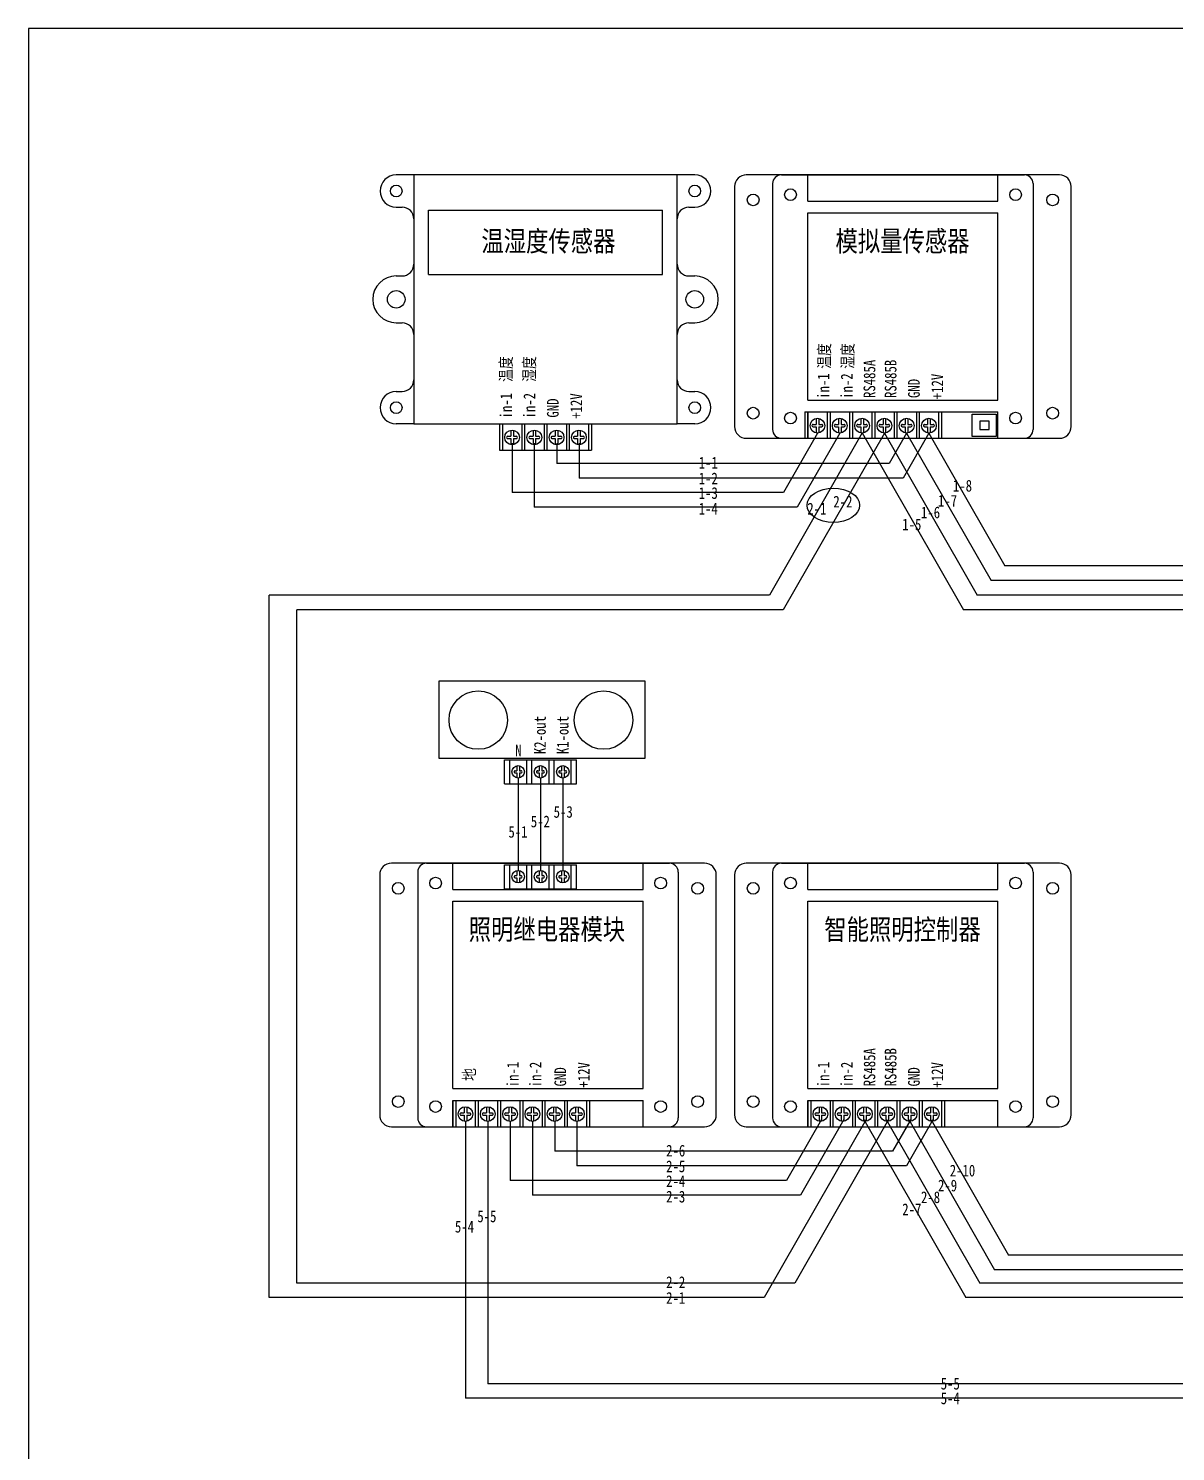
# Model space of a CAD drawing. Extents: x 1266371 to 2543862, y 307832 to 617203.
# Drawn here: x 1271705.2 to 1272097.1, y 308548 to 309034.1 of the extents above; entities that cross this region are included whole.
import ezdxf
from ezdxf.enums import TextEntityAlignment as Align

# ---------------------------------------------------------------- set-up
doc = ezdxf.new("R2010")
doc.units = 0
doc.header["$LTSCALE"] = 1000
doc.header["$MEASUREMENT"] = 0
doc.layers.get('0').update_dxf_attribs({"linetype": 'CONTINUOUS'})
doc.styles.add('-宋体', font='', dxfattribs={"width": 0.8})
doc.styles.get('-宋体').set_extended_font_data('SimSun')

msp = doc.modelspace()

# ---------------------------------------------------------------- linework, layer by layer
for p, q in [((1271836.83, 308984.06), (1271830.83, 308984.06)), ((1271932.83, 308984.06), (1271926.83, 308984.06)), ((1271959.44, 308981.09), (1271959.44, 308928.61)), ((1271962.44, 308984.09), (1272045.44, 308984.09)), ((1271971.44, 308975.09), (1271971.44, 308984.09)), ((1272036.44, 308975.09), (1272036.44, 308984.09)), ((1272048.44, 308981.09), (1272048.44, 308922.09)), ((1271971.44, 308975.09), (1272036.44, 308975.09)), ((1271830.83, 308973.06), (1271832.83, 308973.06)), ((1271841.83, 308972.06), (1271921.83, 308972.06)), ((1271841.83, 308950.06), (1271841.83, 308972.06)), ((1271921.83, 308950.06), (1271921.83, 308972.06)), ((1271930.83, 308973.06), (1271932.83, 308973.06)), ((1271971.44, 308907.1), (1271971.44, 308971.09)), ((1271971.44, 308971.09), (1272036.44, 308971.09)), ((1272036.44, 308907.1), (1272036.44, 308971.09)), ((1271959.44, 308956.12), (1271959.44, 308897.1)), ((1272048.44, 308955.7), (1272048.44, 308897.1)), ((1271830.83, 308949.56), (1271832.83, 308949.56)), ((1271841.83, 308950.06), (1271921.83, 308950.06)), ((1271930.83, 308949.56), (1271932.83, 308949.56)), ((1271830.83, 308933.56), (1271832.83, 308933.56)), ((1271930.83, 308933.56), (1271932.83, 308933.56)), ((1271830.83, 308910.06), (1271832.83, 308910.06)), ((1271930.83, 308910.06), (1271932.83, 308910.06)), ((1271971.44, 308907.1), (1272036.44, 308907.1)), ((1271970.44, 308903.1), (1272017.16, 308903.1)), ((1271970.44, 308903.1), (1271970.44, 308894.1)), ((1271971.44, 308894.09), (1271971.44, 308903.1)), ((1271971.44, 308903.1), (1272036.44, 308903.1)), ((1271971.44, 308903.1), (1271971.44, 308894.1)), ((1271978.06, 308903.1), (1271978.06, 308894.1)), ((1271979.06, 308903.1), (1271979.06, 308894.1)), ((1271985.68, 308903.1), (1271985.68, 308894.1)), ((1271986.68, 308903.1), (1271986.68, 308894.1)), ((1271993.3, 308903.1), (1271993.3, 308894.1)), ((1271994.3, 308903.1), (1271994.3, 308894.1)), ((1272000.92, 308903.1), (1272000.92, 308894.1)), ((1272001.92, 308903.1), (1272001.92, 308894.1)), ((1272008.54, 308903.1), (1272008.54, 308894.1)), ((1272009.54, 308903.1), (1272009.54, 308894.1)), ((1272016.16, 308903.1), (1272016.16, 308894.1)), ((1272017.16, 308903.1), (1272017.16, 308894.1)), ((1272036.44, 308894.09), (1272036.44, 308903.1)), ((1271836.83, 308899.06), (1271830.83, 308899.06)), ((1271866.09, 308899.06), (1271897.57, 308899.06)), ((1271866.09, 308899.06), (1271866.09, 308890.06)), ((1271867.09, 308899.06), (1271867.09, 308890.06)), ((1271869.94, 308896.85), (1271869.94, 308894.77)), ((1271870.84, 308896.85), (1271870.84, 308894.77)), ((1271873.71, 308899.06), (1271873.71, 308890.06)), ((1271874.71, 308899.06), (1271874.71, 308890.06)), ((1271877.56, 308896.85), (1271877.56, 308894.77)), ((1271878.46, 308896.85), (1271878.46, 308894.77)), ((1271881.33, 308899.06), (1271881.33, 308890.06)), ((1271882.33, 308899.06), (1271882.33, 308890.06)), ((1271885.18, 308896.85), (1271885.18, 308894.77)), ((1271886.08, 308896.85), (1271886.08, 308894.77)), ((1271888.95, 308899.06), (1271888.95, 308890.06)), ((1271889.95, 308899.06), (1271889.95, 308890.06)), ((1271892.8, 308896.85), (1271892.8, 308894.77)), ((1271893.7, 308896.85), (1271893.7, 308894.77)), ((1271896.57, 308899.06), (1271896.57, 308890.06)), ((1271897.57, 308899.06), (1271897.57, 308890.06)), ((1271932.83, 308899.06), (1271926.69, 308899.06)), ((1271973.27, 308898.81), (1271974.29, 308898.81)), ((1271973.27, 308898.04), (1271974.29, 308898.04)), ((1271974.29, 308900.89), (1271974.29, 308898.81)), ((1271974.29, 308898.04), (1271974.29, 308895.94)), ((1271975.19, 308900.89), (1271975.19, 308898.81)), ((1271975.19, 308898.81), (1271976.2, 308898.81)), ((1271975.19, 308898.04), (1271975.19, 308895.94)), ((1271975.19, 308898.04), (1271976.22, 308898.04)), ((1271980.89, 308898.81), (1271981.91, 308898.81)), ((1271980.89, 308898.04), (1271981.91, 308898.04)), ((1271981.91, 308900.89), (1271981.91, 308898.81)), ((1271981.91, 308898.04), (1271981.91, 308895.94)), ((1271982.81, 308900.89), (1271982.81, 308898.81)), ((1271982.81, 308898.81), (1271983.82, 308898.81)), ((1271982.81, 308898.04), (1271982.81, 308895.94)), ((1271982.81, 308898.04), (1271983.84, 308898.04)), ((1271988.51, 308898.81), (1271989.53, 308898.81)), ((1271988.51, 308898.04), (1271989.53, 308898.04)), ((1271989.53, 308900.89), (1271989.53, 308898.81)), ((1271989.53, 308898.04), (1271989.53, 308895.94)), ((1271990.43, 308900.89), (1271990.43, 308898.81)), ((1271990.43, 308898.81), (1271991.44, 308898.81)), ((1271990.43, 308898.04), (1271990.43, 308895.94)), ((1271990.43, 308898.04), (1271991.46, 308898.04)), ((1271996.13, 308898.81), (1271997.15, 308898.81)), ((1271996.13, 308898.04), (1271997.15, 308898.04)), ((1271997.15, 308900.89), (1271997.15, 308898.81)), ((1271997.15, 308898.04), (1271997.15, 308895.94)), ((1271998.05, 308900.89), (1271998.05, 308898.81)), ((1271998.05, 308898.81), (1271999.06, 308898.81)), ((1271998.05, 308898.04), (1271998.05, 308895.94)), ((1271998.05, 308898.04), (1271999.08, 308898.04)), ((1272003.75, 308898.81), (1272004.77, 308898.81)), ((1272003.75, 308898.04), (1272004.77, 308898.04)), ((1272004.77, 308900.89), (1272004.77, 308898.81)), ((1272004.77, 308898.04), (1272004.77, 308895.94)), ((1272005.67, 308900.89), (1272005.67, 308898.81)), ((1272005.67, 308898.81), (1272006.68, 308898.81)), ((1272005.67, 308898.04), (1272005.67, 308895.94)), ((1272005.67, 308898.04), (1272006.7, 308898.04)), ((1272011.37, 308898.81), (1272012.39, 308898.81)), ((1272011.37, 308898.04), (1272012.39, 308898.04)), ((1272012.39, 308900.89), (1272012.39, 308898.81)), ((1272012.39, 308898.04), (1272012.39, 308895.94)), ((1272013.29, 308900.89), (1272013.29, 308898.81)), ((1272013.29, 308898.81), (1272014.3, 308898.81)), ((1272013.29, 308898.04), (1272013.29, 308895.94)), ((1272013.29, 308898.04), (1272014.32, 308898.04)), ((1271868.92, 308894.77), (1271869.94, 308894.77)), ((1271868.92, 308894), (1271869.94, 308894)), ((1271869.94, 308894), (1271869.94, 308891.9)), ((1271870.84, 308894.77), (1271871.85, 308894.77)), ((1271870.84, 308894), (1271870.84, 308891.9)), ((1271870.84, 308894), (1271871.87, 308894)), ((1271876.54, 308894.77), (1271877.56, 308894.77)), ((1271876.54, 308894), (1271877.56, 308894)), ((1271877.56, 308894), (1271877.56, 308891.9)), ((1271878.46, 308894.77), (1271879.47, 308894.77)), ((1271878.46, 308894), (1271878.46, 308891.9)), ((1271878.46, 308894), (1271879.49, 308894)), ((1271884.16, 308894.77), (1271885.18, 308894.77)), ((1271884.16, 308894), (1271885.18, 308894)), ((1271885.18, 308894), (1271885.18, 308891.9)), ((1271886.08, 308894.77), (1271887.09, 308894.77)), ((1271886.08, 308894), (1271886.08, 308891.9)), ((1271886.08, 308894), (1271887.11, 308894)), ((1271891.78, 308894.77), (1271892.8, 308894.77)), ((1271891.78, 308894), (1271892.8, 308894)), ((1271892.8, 308894), (1271892.8, 308891.9)), ((1271893.7, 308894.77), (1271894.71, 308894.77)), ((1271893.7, 308894), (1271893.7, 308891.9)), ((1271893.7, 308894), (1271894.73, 308894)), ((1271962.44, 308894.1), (1272045.44, 308894.1)), ((1271970.44, 308894.1), (1272017.16, 308894.1)), ((1271866.09, 308890.06), (1271897.57, 308890.06)), ((1271867.79, 308776.05), (1271867.79, 308784.24)), ((1271867.79, 308784.24), (1271892.45, 308784.24)), ((1271869.59, 308776.05), (1271869.59, 308784.24)), ((1271871.51, 308780.54), (1271872.03, 308780.54)), ((1271872.03, 308782.23), (1271872.03, 308780.54)), ((1271872.93, 308782.23), (1271872.93, 308780.54)), ((1271872.93, 308780.54), (1271873.44, 308780.54)), ((1271875.41, 308776.05), (1271875.41, 308784.24)), ((1271877.21, 308776.05), (1271877.21, 308784.24)), ((1271879.15, 308780.54), (1271879.67, 308780.54)), ((1271879.67, 308782.23), (1271879.67, 308780.54)), ((1271880.57, 308782.23), (1271880.57, 308780.54)), ((1271880.57, 308780.54), (1271881.08, 308780.54)), ((1271883.03, 308776.05), (1271883.03, 308784.24)), ((1271884.83, 308776.05), (1271884.83, 308784.24)), ((1271886.77, 308780.54), (1271887.29, 308780.54)), ((1271887.29, 308782.23), (1271887.29, 308780.54)), ((1271888.19, 308782.23), (1271888.19, 308780.54)), ((1271888.19, 308780.54), (1271888.7, 308780.54)), ((1271890.65, 308776.05), (1271890.65, 308784.24)), ((1271892.45, 308776.05), (1271892.45, 308784.24)), ((1271867.79, 308776.05), (1271892.45, 308776.05)), ((1271871.51, 308779.77), (1271872.03, 308779.77)), ((1271872.03, 308779.77), (1271872.03, 308778.06)), ((1271872.49, 308778.03), (1271872.49, 308746.49)), ((1271872.93, 308779.77), (1271872.93, 308778.06)), ((1271872.93, 308779.77), (1271873.46, 308779.77)), ((1271879.15, 308779.77), (1271879.67, 308779.77)), ((1271879.67, 308779.77), (1271879.67, 308778.06)), ((1271880.12, 308778.03), (1271880.12, 308746.49)), ((1271880.57, 308779.77), (1271880.57, 308778.06)), ((1271880.57, 308779.77), (1271881.1, 308779.77)), ((1271886.77, 308779.77), (1271887.29, 308779.77)), ((1271887.29, 308779.77), (1271887.29, 308778.06)), ((1271887.74, 308778.03), (1271887.74, 308746.49)), ((1271888.19, 308779.77), (1271888.19, 308778.06)), ((1271888.19, 308779.77), (1271888.72, 308779.77)), ((1271841.17, 308748.94), (1271924.17, 308748.94)), ((1271850.17, 308739.94), (1271850.17, 308748.94)), ((1271867.79, 308740.23), (1271867.79, 308748.42)), ((1271867.79, 308748.42), (1271892.45, 308748.42)), ((1271869.59, 308740.23), (1271869.59, 308748.42)), ((1271872.03, 308746.41), (1271872.03, 308744.73)), ((1271872.93, 308746.42), (1271872.93, 308744.73)), ((1271875.41, 308740.23), (1271875.41, 308748.42)), ((1271877.21, 308740.23), (1271877.21, 308748.42)), ((1271879.67, 308746.41), (1271879.67, 308744.73)), ((1271880.57, 308746.42), (1271880.57, 308744.73)), ((1271883.03, 308740.23), (1271883.03, 308748.42)), ((1271884.83, 308740.23), (1271884.83, 308748.42)), ((1271887.29, 308746.41), (1271887.29, 308744.73)), ((1271888.19, 308746.42), (1271888.19, 308744.73)), ((1271890.65, 308740.23), (1271890.65, 308748.42)), ((1271892.45, 308740.23), (1271892.45, 308748.42)), ((1271915.17, 308739.94), (1271915.17, 308748.94)), ((1271962.44, 308748.94), (1272045.44, 308748.94)), ((1271971.44, 308739.94), (1271971.44, 308748.94)), ((1272036.44, 308739.94), (1272036.44, 308748.94)), ((1271838.17, 308745.94), (1271838.17, 308693.46)), ((1271871.51, 308744.73), (1271872.03, 308744.73)), ((1271871.51, 308743.95), (1271872.03, 308743.95)), ((1271872.03, 308743.95), (1271872.03, 308742.24)), ((1271872.93, 308744.73), (1271873.44, 308744.73)), ((1271872.93, 308743.95), (1271872.93, 308742.24)), ((1271872.93, 308743.95), (1271873.46, 308743.95)), ((1271879.15, 308744.73), (1271879.67, 308744.73)), ((1271879.15, 308743.95), (1271879.67, 308743.95)), ((1271879.67, 308743.95), (1271879.67, 308742.24)), ((1271880.57, 308744.73), (1271881.08, 308744.73)), ((1271880.57, 308743.95), (1271880.57, 308742.24)), ((1271880.57, 308743.95), (1271881.1, 308743.95)), ((1271886.77, 308744.73), (1271887.29, 308744.73)), ((1271886.77, 308743.95), (1271887.29, 308743.95)), ((1271887.29, 308743.95), (1271887.29, 308742.24)), ((1271888.19, 308744.73), (1271888.7, 308744.73)), ((1271888.19, 308743.95), (1271888.19, 308742.24)), ((1271888.19, 308743.95), (1271888.72, 308743.95)), ((1271927.17, 308745.94), (1271927.17, 308686.94)), ((1271959.44, 308745.94), (1271959.44, 308693.46)), ((1272048.44, 308745.94), (1272048.44, 308686.94)), ((1271850.17, 308739.94), (1271915.17, 308739.94)), ((1271867.79, 308740.23), (1271892.45, 308740.23)), ((1271971.44, 308739.94), (1272036.44, 308739.94)), ((1271850.17, 308671.94), (1271850.17, 308735.94)), ((1271850.17, 308735.94), (1271915.17, 308735.94)), ((1271915.17, 308671.94), (1271915.17, 308735.94)), ((1271971.44, 308671.94), (1271971.44, 308735.94)), ((1271971.44, 308735.94), (1272036.44, 308735.94)), ((1272036.44, 308671.94), (1272036.44, 308735.94)), ((1271838.17, 308720.97), (1271838.17, 308661.94)), ((1271927.17, 308720.55), (1271927.17, 308661.94)), ((1271959.44, 308720.97), (1271959.44, 308661.94)), ((1272048.44, 308720.55), (1272048.44, 308661.94)), ((1271850.17, 308671.94), (1271915.17, 308671.94)), ((1271971.44, 308671.94), (1272036.44, 308671.94)), ((1271850.17, 308658.94), (1271850.17, 308667.94)), ((1271850.17, 308667.94), (1271915.17, 308667.94)), ((1271850.17, 308667.94), (1271896.89, 308667.94)), ((1271850.17, 308667.94), (1271850.17, 308658.94)), ((1271850.17, 308667.94), (1271896.89, 308667.94)), ((1271850.17, 308667.94), (1271850.17, 308658.94)), ((1271851.17, 308667.94), (1271851.17, 308658.94)), ((1271851.17, 308667.94), (1271851.17, 308658.94)), ((1271853.01, 308663.66), (1271854.03, 308663.66)), ((1271853.01, 308663.66), (1271854.03, 308663.66)), ((1271854.03, 308665.73), (1271854.03, 308663.66)), ((1271854.03, 308665.73), (1271854.03, 308663.66)), ((1271854.92, 308665.73), (1271854.92, 308663.66)), ((1271854.92, 308665.73), (1271854.92, 308663.66)), ((1271854.92, 308663.66), (1271855.94, 308663.66)), ((1271854.92, 308663.66), (1271855.94, 308663.66)), ((1271857.79, 308667.94), (1271857.79, 308658.94)), ((1271857.79, 308667.94), (1271857.79, 308658.94)), ((1271858.79, 308667.94), (1271858.79, 308658.94)), ((1271858.79, 308667.94), (1271858.79, 308658.94)), ((1271860.63, 308663.66), (1271861.65, 308663.66)), ((1271860.63, 308663.66), (1271861.65, 308663.66)), ((1271861.65, 308665.73), (1271861.65, 308663.66)), ((1271861.65, 308665.73), (1271861.65, 308663.66)), ((1271862.54, 308665.73), (1271862.54, 308663.66)), ((1271862.54, 308665.73), (1271862.54, 308663.66)), ((1271862.54, 308663.66), (1271863.56, 308663.66)), ((1271862.54, 308663.66), (1271863.56, 308663.66)), ((1271865.41, 308667.94), (1271865.41, 308658.94)), ((1271865.41, 308667.94), (1271865.41, 308658.94)), ((1271866.41, 308667.94), (1271866.41, 308658.94)), ((1271866.41, 308667.94), (1271866.41, 308658.94)), ((1271868.25, 308663.66), (1271869.27, 308663.66)), ((1271868.25, 308663.66), (1271869.27, 308663.66)), ((1271869.27, 308665.73), (1271869.27, 308663.66)), ((1271869.27, 308665.73), (1271869.27, 308663.66)), ((1271870.16, 308665.73), (1271870.16, 308663.66)), ((1271870.16, 308665.73), (1271870.16, 308663.66)), ((1271870.16, 308663.66), (1271871.18, 308663.66)), ((1271870.16, 308663.66), (1271871.18, 308663.66)), ((1271873.03, 308667.94), (1271873.03, 308658.94)), ((1271873.03, 308667.94), (1271873.03, 308658.94)), ((1271874.03, 308667.94), (1271874.03, 308658.94)), ((1271874.03, 308667.94), (1271874.03, 308658.94)), ((1271875.87, 308663.66), (1271876.89, 308663.66)), ((1271875.87, 308663.66), (1271876.89, 308663.66)), ((1271876.89, 308665.73), (1271876.89, 308663.66)), ((1271876.89, 308665.73), (1271876.89, 308663.66)), ((1271877.78, 308665.73), (1271877.78, 308663.66)), ((1271877.78, 308665.73), (1271877.78, 308663.66)), ((1271877.78, 308663.66), (1271878.8, 308663.66)), ((1271877.78, 308663.66), (1271878.8, 308663.66)), ((1271880.65, 308667.94), (1271880.65, 308658.94)), ((1271880.65, 308667.94), (1271880.65, 308658.94)), ((1271881.65, 308667.94), (1271881.65, 308658.94)), ((1271881.65, 308667.94), (1271881.65, 308658.94)), ((1271883.49, 308663.66), (1271884.51, 308663.66)), ((1271883.49, 308663.66), (1271884.51, 308663.66)), ((1271884.51, 308665.73), (1271884.51, 308663.66)), ((1271884.51, 308665.73), (1271884.51, 308663.66)), ((1271885.4, 308665.73), (1271885.4, 308663.66)), ((1271885.4, 308665.73), (1271885.4, 308663.66)), ((1271885.4, 308663.66), (1271886.42, 308663.66)), ((1271885.4, 308663.66), (1271886.42, 308663.66)), ((1271888.27, 308667.94), (1271888.27, 308658.94)), ((1271888.27, 308667.94), (1271888.27, 308658.94)), ((1271889.27, 308667.94), (1271889.27, 308658.94)), ((1271889.27, 308667.94), (1271889.27, 308658.94)), ((1271891.11, 308663.66), (1271892.13, 308663.66)), ((1271891.11, 308663.66), (1271892.13, 308663.66)), ((1271892.13, 308665.73), (1271892.13, 308663.66)), ((1271892.13, 308665.73), (1271892.13, 308663.66)), ((1271893.02, 308665.73), (1271893.02, 308663.66)), ((1271893.02, 308665.73), (1271893.02, 308663.66)), ((1271893.02, 308663.66), (1271894.04, 308663.66)), ((1271893.02, 308663.66), (1271894.04, 308663.66)), ((1271895.89, 308667.94), (1271895.89, 308658.94)), ((1271895.89, 308667.94), (1271895.89, 308658.94)), ((1271896.89, 308667.94), (1271896.89, 308658.94)), ((1271896.89, 308667.94), (1271896.89, 308658.94)), ((1271915.17, 308658.94), (1271915.17, 308667.94)), ((1271971.44, 308658.94), (1271971.44, 308667.94)), ((1271971.44, 308667.94), (1272036.44, 308667.94)), ((1271971.44, 308667.94), (1272018.16, 308667.94)), ((1271971.44, 308667.94), (1271971.44, 308658.94)), ((1271971.44, 308667.94), (1272018.16, 308667.94)), ((1271971.44, 308667.94), (1271971.44, 308658.94)), ((1271972.44, 308667.94), (1271972.44, 308658.94)), ((1271972.44, 308667.94), (1271972.44, 308658.94)), ((1271974.27, 308663.66), (1271975.29, 308663.66)), ((1271974.27, 308663.66), (1271975.29, 308663.66)), ((1271975.29, 308665.73), (1271975.29, 308663.66)), ((1271975.29, 308665.73), (1271975.29, 308663.66)), ((1271976.19, 308665.73), (1271976.19, 308663.66)), ((1271976.19, 308665.73), (1271976.19, 308663.66)), ((1271976.19, 308663.66), (1271977.2, 308663.66)), ((1271976.19, 308663.66), (1271977.2, 308663.66)), ((1271979.06, 308667.94), (1271979.06, 308658.94)), ((1271979.06, 308667.94), (1271979.06, 308658.94)), ((1271980.06, 308667.94), (1271980.06, 308658.94)), ((1271980.06, 308667.94), (1271980.06, 308658.94)), ((1271981.89, 308663.66), (1271982.91, 308663.66)), ((1271981.89, 308663.66), (1271982.91, 308663.66)), ((1271982.91, 308665.73), (1271982.91, 308663.66)), ((1271982.91, 308665.73), (1271982.91, 308663.66)), ((1271983.81, 308665.73), (1271983.81, 308663.66)), ((1271983.81, 308665.73), (1271983.81, 308663.66)), ((1271983.81, 308663.66), (1271984.82, 308663.66)), ((1271983.81, 308663.66), (1271984.82, 308663.66)), ((1271986.68, 308667.94), (1271986.68, 308658.94)), ((1271986.68, 308667.94), (1271986.68, 308658.94)), ((1271987.68, 308667.94), (1271987.68, 308658.94)), ((1271987.68, 308667.94), (1271987.68, 308658.94)), ((1271989.51, 308663.66), (1271990.53, 308663.66)), ((1271989.51, 308663.66), (1271990.53, 308663.66)), ((1271990.53, 308665.73), (1271990.53, 308663.66)), ((1271990.53, 308665.73), (1271990.53, 308663.66)), ((1271991.43, 308665.73), (1271991.43, 308663.66)), ((1271991.43, 308665.73), (1271991.43, 308663.66)), ((1271991.43, 308663.66), (1271992.44, 308663.66)), ((1271991.43, 308663.66), (1271992.44, 308663.66)), ((1271994.3, 308667.94), (1271994.3, 308658.94)), ((1271994.3, 308667.94), (1271994.3, 308658.94)), ((1271995.3, 308667.94), (1271995.3, 308658.94)), ((1271995.3, 308667.94), (1271995.3, 308658.94)), ((1271997.13, 308663.66), (1271998.15, 308663.66)), ((1271997.13, 308663.66), (1271998.15, 308663.66)), ((1271998.15, 308665.73), (1271998.15, 308663.66)), ((1271998.15, 308665.73), (1271998.15, 308663.66)), ((1271999.05, 308665.73), (1271999.05, 308663.66)), ((1271999.05, 308665.73), (1271999.05, 308663.66)), ((1271999.05, 308663.66), (1272000.06, 308663.66)), ((1271999.05, 308663.66), (1272000.06, 308663.66)), ((1272001.92, 308667.94), (1272001.92, 308658.94)), ((1272001.92, 308667.94), (1272001.92, 308658.94)), ((1272002.92, 308667.94), (1272002.92, 308658.94)), ((1272002.92, 308667.94), (1272002.92, 308658.94)), ((1272004.75, 308663.66), (1272005.77, 308663.66)), ((1272004.75, 308663.66), (1272005.77, 308663.66)), ((1272005.77, 308665.73), (1272005.77, 308663.66)), ((1272005.77, 308665.73), (1272005.77, 308663.66)), ((1272006.67, 308665.73), (1272006.67, 308663.66)), ((1272006.67, 308665.73), (1272006.67, 308663.66)), ((1272006.67, 308663.66), (1272007.68, 308663.66)), ((1272006.67, 308663.66), (1272007.68, 308663.66)), ((1272009.54, 308667.94), (1272009.54, 308658.94)), ((1272009.54, 308667.94), (1272009.54, 308658.94)), ((1272010.54, 308667.94), (1272010.54, 308658.94)), ((1272010.54, 308667.94), (1272010.54, 308658.94)), ((1272012.37, 308663.66), (1272013.39, 308663.66)), ((1272012.37, 308663.66), (1272013.39, 308663.66)), ((1272013.39, 308665.73), (1272013.39, 308663.66)), ((1272013.39, 308665.73), (1272013.39, 308663.66)), ((1272014.29, 308665.73), (1272014.29, 308663.66)), ((1272014.29, 308665.73), (1272014.29, 308663.66)), ((1272014.29, 308663.66), (1272015.3, 308663.66)), ((1272014.29, 308663.66), (1272015.3, 308663.66)), ((1272017.16, 308667.94), (1272017.16, 308658.94)), ((1272017.16, 308667.94), (1272017.16, 308658.94)), ((1272018.16, 308667.94), (1272018.16, 308658.94)), ((1272018.16, 308667.94), (1272018.16, 308658.94)), ((1272036.44, 308658.94), (1272036.44, 308667.94)), ((1271841.17, 308658.94), (1271924.17, 308658.94)), ((1271850.17, 308658.94), (1271896.89, 308658.94)), ((1271850.17, 308658.94), (1271896.89, 308658.94)), ((1271853.01, 308662.88), (1271854.03, 308662.88)), ((1271853.01, 308662.88), (1271854.03, 308662.88)), ((1271854.03, 308662.88), (1271854.03, 308660.79)), ((1271854.03, 308662.88), (1271854.03, 308660.79)), ((1271854.47, 308660.75), (1271854.47, 308566.15)), ((1271854.92, 308662.88), (1271854.92, 308660.79)), ((1271854.92, 308662.88), (1271855.96, 308662.88)), ((1271854.92, 308662.88), (1271854.92, 308660.79)), ((1271854.92, 308662.88), (1271855.96, 308662.88)), ((1271860.63, 308662.88), (1271861.65, 308662.88)), ((1271860.63, 308662.88), (1271861.65, 308662.88)), ((1271861.65, 308662.88), (1271861.65, 308660.79)), ((1271861.65, 308662.88), (1271861.65, 308660.79)), ((1271862.12, 308660.75), (1271862.12, 308571.15)), ((1271862.54, 308662.88), (1271862.54, 308660.79)), ((1271862.54, 308662.88), (1271863.58, 308662.88)), ((1271862.54, 308662.88), (1271862.54, 308660.79)), ((1271862.54, 308662.88), (1271863.58, 308662.88)), ((1271868.25, 308662.88), (1271869.27, 308662.88)), ((1271868.25, 308662.88), (1271869.27, 308662.88)), ((1271869.27, 308662.88), (1271869.27, 308660.79)), ((1271869.27, 308662.88), (1271869.27, 308660.79)), ((1271870.16, 308662.88), (1271870.16, 308660.79)), ((1271870.16, 308662.88), (1271871.2, 308662.88)), ((1271870.16, 308662.88), (1271870.16, 308660.79)), ((1271870.16, 308662.88), (1271871.2, 308662.88)), ((1271875.87, 308662.88), (1271876.89, 308662.88)), ((1271875.87, 308662.88), (1271876.89, 308662.88)), ((1271876.89, 308662.88), (1271876.89, 308660.79)), ((1271876.89, 308662.88), (1271876.89, 308660.79)), ((1271877.78, 308662.88), (1271877.78, 308660.79)), ((1271877.78, 308662.88), (1271878.82, 308662.88)), ((1271877.78, 308662.88), (1271877.78, 308660.79)), ((1271877.78, 308662.88), (1271878.82, 308662.88)), ((1271883.49, 308662.88), (1271884.51, 308662.88)), ((1271883.49, 308662.88), (1271884.51, 308662.88)), ((1271884.51, 308662.88), (1271884.51, 308660.79)), ((1271884.51, 308662.88), (1271884.51, 308660.79)), ((1271885.4, 308662.88), (1271885.4, 308660.79)), ((1271885.4, 308662.88), (1271886.44, 308662.88)), ((1271885.4, 308662.88), (1271885.4, 308660.79)), ((1271885.4, 308662.88), (1271886.44, 308662.88)), ((1271891.11, 308662.88), (1271892.13, 308662.88)), ((1271891.11, 308662.88), (1271892.13, 308662.88)), ((1271892.13, 308662.88), (1271892.13, 308660.79)), ((1271892.13, 308662.88), (1271892.13, 308660.79)), ((1271893.02, 308662.88), (1271893.02, 308660.79)), ((1271893.02, 308662.88), (1271894.06, 308662.88)), ((1271893.02, 308662.88), (1271893.02, 308660.79)), ((1271893.02, 308662.88), (1271894.06, 308662.88)), ((1271962.44, 308658.94), (1272045.44, 308658.94)), ((1271971.44, 308658.94), (1272018.16, 308658.94)), ((1271971.44, 308658.94), (1272018.16, 308658.94)), ((1271974.27, 308662.88), (1271975.29, 308662.88)), ((1271974.27, 308662.88), (1271975.29, 308662.88)), ((1271975.29, 308662.88), (1271975.29, 308660.79)), ((1271975.29, 308662.88), (1271975.29, 308660.79)), ((1271976.19, 308662.88), (1271976.19, 308660.79)), ((1271976.19, 308662.88), (1271977.22, 308662.88)), ((1271976.19, 308662.88), (1271976.19, 308660.79)), ((1271976.19, 308662.88), (1271977.22, 308662.88)), ((1271981.89, 308662.88), (1271982.91, 308662.88)), ((1271981.89, 308662.88), (1271982.91, 308662.88)), ((1271982.91, 308662.88), (1271982.91, 308660.79)), ((1271982.91, 308662.88), (1271982.91, 308660.79)), ((1271983.81, 308662.88), (1271983.81, 308660.79)), ((1271983.81, 308662.88), (1271984.84, 308662.88)), ((1271983.81, 308662.88), (1271983.81, 308660.79)), ((1271983.81, 308662.88), (1271984.84, 308662.88)), ((1271989.51, 308662.88), (1271990.53, 308662.88)), ((1271989.51, 308662.88), (1271990.53, 308662.88)), ((1271990.53, 308662.88), (1271990.53, 308660.79)), ((1271990.53, 308662.88), (1271990.53, 308660.79)), ((1271991.43, 308662.88), (1271991.43, 308660.79)), ((1271991.43, 308662.88), (1271992.46, 308662.88)), ((1271991.43, 308662.88), (1271991.43, 308660.79)), ((1271991.43, 308662.88), (1271992.46, 308662.88)), ((1271997.13, 308662.88), (1271998.15, 308662.88)), ((1271997.13, 308662.88), (1271998.15, 308662.88)), ((1271998.15, 308662.88), (1271998.15, 308660.79)), ((1271998.15, 308662.88), (1271998.15, 308660.79)), ((1271999.05, 308662.88), (1271999.05, 308660.79)), ((1271999.05, 308662.88), (1272000.08, 308662.88)), ((1271999.05, 308662.88), (1271999.05, 308660.79)), ((1271999.05, 308662.88), (1272000.08, 308662.88)), ((1272004.75, 308662.88), (1272005.77, 308662.88)), ((1272004.75, 308662.88), (1272005.77, 308662.88)), ((1272005.77, 308662.88), (1272005.77, 308660.79)), ((1272005.77, 308662.88), (1272005.77, 308660.79)), ((1272006.67, 308662.88), (1272006.67, 308660.79)), ((1272006.67, 308662.88), (1272007.7, 308662.88)), ((1272006.67, 308662.88), (1272006.67, 308660.79)), ((1272006.67, 308662.88), (1272007.7, 308662.88)), ((1272012.37, 308662.88), (1272013.39, 308662.88)), ((1272012.37, 308662.88), (1272013.39, 308662.88)), ((1272013.39, 308662.88), (1272013.39, 308660.79)), ((1272013.39, 308662.88), (1272013.39, 308660.79)), ((1272014.29, 308662.88), (1272014.29, 308660.79)), ((1272014.29, 308662.88), (1272015.32, 308662.88)), ((1272014.29, 308662.88), (1272014.29, 308660.79)), ((1272014.29, 308662.88), (1272015.32, 308662.88)), ((1272805.23, 308571.15), (1271862.12, 308571.15)), ((1272798.94, 308566.15), (1271854.47, 308566.15))]:
    msp.add_line(p, q)
at = {"color": 1}
for p, q in [((1271870.41, 308892.48), (1271870.41, 308875.53)), ((1271878.01, 308892.48), (1271878.01, 308870.53)), ((1271885.66, 308892.48), (1271885.66, 308885.53)), ((1271893.3, 308892.48), (1271893.3, 308880.53)), ((1271990.03, 308895.92), (1271958.32, 308840.53)), ((1271997.61, 308895.9), (1271963.03, 308835.53)), ((1271974.82, 308895.9), (1271963.16, 308875.53)), ((1271982.39, 308895.9), (1271967.87, 308870.53)), ((1271990.03, 308895.92), (1272024.6, 308835.53)), ((1271997.61, 308895.9), (1272029.31, 308840.53)), ((1272005.23, 308895.9), (1271999.29, 308885.53)), ((1272012.85, 308895.9), (1272004.05, 308880.53)), ((1272005.23, 308895.9), (1272034.07, 308845.53)), ((1272012.85, 308895.9), (1272038.8, 308850.53)), ((1271999.29, 308885.53), (1271885.66, 308885.53)), ((1272004.05, 308880.53), (1271893.3, 308880.53)), ((1271963.16, 308875.53), (1271870.41, 308875.53)), ((1271967.87, 308870.53), (1271878.01, 308870.53)), ((1273082.77, 308850.53), (1272038.8, 308850.53)), ((1273073.37, 308845.53), (1272034.07, 308845.53)), ((1271958.32, 308840.53), (1271787.4, 308840.53)), ((1271787.4, 308600.54), (1271787.4, 308840.53)), ((1272300.43, 308840.53), (1272029.31, 308840.53)), ((1271963.03, 308835.53), (1271796.87, 308835.53)), ((1271796.87, 308605.54), (1271796.87, 308835.53)), ((1272289.92, 308835.53), (1272024.6, 308835.53)), ((1271869.72, 308660.75), (1271869.72, 308640.54)), ((1271877.34, 308660.75), (1271877.34, 308635.54)), ((1271884.97, 308660.75), (1271884.97, 308650.54)), ((1271892.58, 308660.75), (1271892.58, 308645.54)), ((1271991.36, 308661.36), (1271956.54, 308600.54)), ((1271976.13, 308661.36), (1271964.21, 308640.54)), ((1271998.98, 308661.36), (1271967.03, 308605.54)), ((1271983.74, 308661.36), (1271968.95, 308635.54)), ((1271990.65, 308661.36), (1272025.46, 308600.54)), ((1271998.28, 308661.36), (1272030.23, 308605.54)), ((1272006.61, 308661.36), (1272000.41, 308650.54)), ((1272014.16, 308661.26), (1272005.17, 308645.54)), ((1272005.92, 308661.36), (1272035.29, 308610.04)), ((1272013.56, 308661.26), (1272040.01, 308615.04)), ((1272000.41, 308650.54), (1271884.97, 308650.54)), ((1272005.17, 308645.54), (1271892.58, 308645.54)), ((1271964.21, 308640.54), (1271869.72, 308640.54)), ((1271968.95, 308635.54), (1271877.34, 308635.54)), ((1273063.88, 308615.04), (1272040.01, 308615.04)), ((1273054.49, 308610.04), (1272035.29, 308610.04)), ((1271967.03, 308605.54), (1271796.87, 308605.54)), ((1272372.24, 308605.54), (1272030.23, 308605.54)), ((1271956.54, 308600.54), (1271787.4, 308600.54)), ((1272361.78, 308600.54), (1272025.46, 308600.54))]:
    msp.add_line(p, q, dxfattribs=at)
for points in [[(1271705.16, 308114.1), (1273205.16, 308114.1), (1273205.16, 309034.1), (1271705.16, 309034.1)], [(1271836.83, 308899.06), (1271926.83, 308899.06), (1271926.83, 308984.06), (1271836.83, 308984.06)], [(1272035.78, 308894.67), (1272027.58, 308894.67), (1272027.58, 308902.37), (1272035.78, 308902.37)], [(1272030.27, 308897.12), (1272033.44, 308897.12), (1272033.44, 308899.94), (1272030.27, 308899.94)]]:
    msp.add_lwpolyline(points, close=True)
for points in [[(1271950.44, 308894.09), (1272057.44, 308894.09, 0.414214), (1272061.44, 308898.09), (1272061.44, 308980.09, 0.414214), (1272057.44, 308984.09), (1271950.44, 308984.09, 0.414214), (1271946.44, 308980.09), (1271946.44, 308898.09, 0.414214)], [(1271829.17, 308658.94), (1271936.17, 308658.94, 0.414214), (1271940.17, 308662.94), (1271940.17, 308744.94, 0.414214), (1271936.17, 308748.94), (1271829.17, 308748.94, 0.414214), (1271825.17, 308744.94), (1271825.17, 308662.94, 0.414214)], [(1271950.44, 308658.94), (1272057.44, 308658.94, 0.414214), (1272061.44, 308662.94), (1272061.44, 308744.94, 0.414214), (1272057.44, 308748.94), (1271950.44, 308748.94, 0.414214), (1271946.44, 308744.94), (1271946.44, 308662.94, 0.414214)]]:
    msp.add_lwpolyline(points, format="xyb", close=True)
at = {"color": 7}
msp.add_lwpolyline([(1271845.39, 308784.78), (1271915.86, 308784.78), (1271915.86, 308811.16), (1271845.39, 308811.16)], close=True, dxfattribs=at)
for centre, radius in [((1271830.83, 308978.56), 2), ((1271932.83, 308978.56), 2), ((1271952.78, 308975.53), 2), ((1271965.54, 308977.31), 2), ((1272042.43, 308977.31), 2), ((1272055.1, 308975.53), 2), ((1271830.83, 308941.56), 3), ((1271932.83, 308941.56), 3), ((1271830.83, 308904.56), 2), ((1271932.83, 308904.56), 2), ((1271952.78, 308902.68), 2), ((1271965.54, 308900.99), 2), ((1272042.43, 308900.99), 2), ((1272055.1, 308902.68), 2), ((1271870.39, 308894.38), 2.51), ((1271878.01, 308894.38), 2.51), ((1271885.63, 308894.38), 2.51), ((1271893.25, 308894.38), 2.51), ((1271974.75, 308898.41), 2.51), ((1271982.37, 308898.41), 2.51), ((1271989.99, 308898.41), 2.51), ((1271997.61, 308898.41), 2.51), ((1272005.23, 308898.41), 2.51), ((1272012.85, 308898.41), 2.51), ((1271872.49, 308780.15), 2.13), ((1271880.12, 308780.15), 2.13), ((1271887.75, 308780.15), 2.13), ((1271872.49, 308744.33), 2.13), ((1271880.12, 308744.33), 2.13), ((1271887.75, 308744.33), 2.13), ((1271831.51, 308740.38), 2), ((1271844.27, 308742.15), 2), ((1271921.17, 308742.15), 2), ((1271933.84, 308740.38), 2), ((1271952.78, 308740.38), 2), ((1271965.54, 308742.15), 2), ((1272042.43, 308742.15), 2), ((1272055.1, 308740.38), 2), ((1271831.51, 308667.53), 2), ((1271933.84, 308667.53), 2), ((1271952.78, 308667.53), 2), ((1272055.1, 308667.53), 2), ((1271844.27, 308665.83), 2), ((1271854.48, 308663.26), 2.51), ((1271854.48, 308663.26), 2.51), ((1271862.1, 308663.26), 2.51), ((1271862.1, 308663.26), 2.51), ((1271869.72, 308663.26), 2.51), ((1271869.72, 308663.26), 2.51), ((1271877.34, 308663.26), 2.51), ((1271877.34, 308663.26), 2.51), ((1271884.96, 308663.26), 2.51), ((1271884.96, 308663.26), 2.51), ((1271892.58, 308663.26), 2.51), ((1271892.58, 308663.26), 2.51), ((1271921.17, 308665.83), 2), ((1271965.54, 308665.83), 2), ((1271975.75, 308663.26), 2.51), ((1271975.75, 308663.26), 2.51), ((1271983.37, 308663.26), 2.51), ((1271983.37, 308663.26), 2.51), ((1271990.99, 308663.26), 2.51), ((1271990.99, 308663.26), 2.51), ((1271998.61, 308663.26), 2.51), ((1271998.61, 308663.26), 2.51), ((1272006.23, 308663.26), 2.51), ((1272006.23, 308663.26), 2.51), ((1272013.85, 308663.26), 2.51), ((1272013.85, 308663.26), 2.51), ((1272042.43, 308665.83), 2)]:
    msp.add_circle(centre, radius)
for centre in [(1271858.86, 308797.85), (1271901.67, 308797.85)]:
    msp.add_circle(centre, 10, dxfattribs=at)
for centre, radius, start, end in [((1271830.83, 308978.56), 5.5, 90, 270), ((1271932.83, 308978.56), 5.5, 270, 90), ((1271962.44, 308981.09), 3, 90, 180), ((1272045.44, 308981.09), 3, 0, 90), ((1271832.83, 308969.06), 4, 0, 90), ((1271930.83, 308969.06), 4, 90, 180), ((1271832.83, 308953.56), 4, 270, 0), ((1271930.83, 308953.56), 4, 180, 270), ((1271830.83, 308941.56), 8, 90, 270), ((1271932.83, 308941.56), 8, 270, 90), ((1271832.83, 308929.56), 4, 0, 90), ((1271930.83, 308929.56), 4, 90, 180), ((1271832.83, 308914.06), 4, 270, 0), ((1271930.83, 308914.06), 4, 180, 270), ((1271830.83, 308904.56), 5.5, 90, 270), ((1271932.83, 308904.56), 5.5, 270, 90), ((1271962.44, 308897.1), 3, 180, 270), ((1271973.26, 308898.42), 0.388, 88.0266, 271.7737), ((1271976.22, 308898.42), 0.388, 268.2263, 91.9734), ((1271980.88, 308898.42), 0.388, 88.0266, 271.7737), ((1271983.84, 308898.42), 0.388, 268.2263, 91.9734), ((1271988.5, 308898.42), 0.388, 88.0266, 271.7737), ((1271991.46, 308898.42), 0.388, 268.2263, 91.9734), ((1271996.12, 308898.42), 0.388, 88.0266, 271.7737), ((1271999.08, 308898.42), 0.388, 268.2263, 91.9734), ((1272003.74, 308898.42), 0.388, 88.0266, 271.7737), ((1272006.7, 308898.42), 0.388, 268.2263, 91.9734), ((1272011.36, 308898.42), 0.388, 88.0266, 271.7737), ((1272014.32, 308898.42), 0.388, 268.2263, 91.9734), ((1272045.44, 308897.1), 3, 270, 0), ((1271868.91, 308894.39), 0.388, 88.0266, 271.7737), ((1271871.87, 308894.39), 0.388, 268.2263, 91.9734), ((1271876.53, 308894.39), 0.388, 88.0266, 271.7737), ((1271879.49, 308894.39), 0.388, 268.2263, 91.9734), ((1271884.15, 308894.39), 0.388, 88.0266, 271.7737), ((1271887.11, 308894.39), 0.388, 268.2263, 91.9734), ((1271891.77, 308894.39), 0.388, 88.0266, 271.7737), ((1271894.73, 308894.39), 0.388, 268.2263, 91.9734), ((1271871.5, 308780.16), 0.388, 88.0266, 271.7737), ((1271873.46, 308780.16), 0.388, 268.2263, 91.9734), ((1271879.14, 308780.16), 0.388, 88.0266, 271.7737), ((1271881.09, 308780.16), 0.388, 268.2263, 91.9734), ((1271886.76, 308780.16), 0.388, 88.0266, 271.7737), ((1271888.72, 308780.16), 0.388, 268.2263, 91.9734), ((1271841.17, 308745.94), 3, 90, 180), ((1271924.17, 308745.94), 3, 0, 90), ((1271962.44, 308745.94), 3, 90, 180), ((1272045.44, 308745.94), 3, 0, 90), ((1271871.5, 308744.34), 0.388, 88.0266, 271.7737), ((1271873.46, 308744.34), 0.388, 268.2263, 91.9734), ((1271879.14, 308744.34), 0.388, 88.0266, 271.7737), ((1271881.09, 308744.34), 0.388, 268.2263, 91.9734), ((1271886.76, 308744.34), 0.388, 88.0266, 271.7737), ((1271888.72, 308744.34), 0.388, 268.2263, 91.9734), ((1271852.99, 308663.27), 0.388, 88.0266, 271.7737), ((1271852.99, 308663.27), 0.388, 88.0266, 271.7737), ((1271855.95, 308663.27), 0.388, 268.2263, 91.9734), ((1271855.95, 308663.27), 0.388, 268.2263, 91.9734), ((1271860.61, 308663.27), 0.388, 88.0266, 271.7737), ((1271860.61, 308663.27), 0.388, 88.0266, 271.7737), ((1271863.57, 308663.27), 0.388, 268.2263, 91.9734), ((1271863.57, 308663.27), 0.388, 268.2263, 91.9734), ((1271868.23, 308663.27), 0.388, 88.0266, 271.7737), ((1271868.23, 308663.27), 0.388, 88.0266, 271.7737), ((1271871.19, 308663.27), 0.388, 268.2263, 91.9734), ((1271871.19, 308663.27), 0.388, 268.2263, 91.9734), ((1271875.85, 308663.27), 0.388, 88.0266, 271.7737), ((1271875.85, 308663.27), 0.388, 88.0266, 271.7737), ((1271878.81, 308663.27), 0.388, 268.2263, 91.9734), ((1271878.81, 308663.27), 0.388, 268.2263, 91.9734), ((1271883.47, 308663.27), 0.388, 88.0266, 271.7737), ((1271883.47, 308663.27), 0.388, 88.0266, 271.7737), ((1271886.43, 308663.27), 0.388, 268.2263, 91.9734), ((1271886.43, 308663.27), 0.388, 268.2263, 91.9734), ((1271891.09, 308663.27), 0.388, 88.0266, 271.7737), ((1271891.09, 308663.27), 0.388, 88.0266, 271.7737), ((1271894.05, 308663.27), 0.388, 268.2263, 91.9734), ((1271894.05, 308663.27), 0.388, 268.2263, 91.9734), ((1271974.26, 308663.27), 0.388, 88.0266, 271.7737), ((1271974.26, 308663.27), 0.388, 88.0266, 271.7737), ((1271977.22, 308663.27), 0.388, 268.2263, 91.9734), ((1271977.22, 308663.27), 0.388, 268.2263, 91.9734), ((1271981.88, 308663.27), 0.388, 88.0266, 271.7737), ((1271981.88, 308663.27), 0.388, 88.0266, 271.7737), ((1271984.84, 308663.27), 0.388, 268.2263, 91.9734), ((1271984.84, 308663.27), 0.388, 268.2263, 91.9734), ((1271989.5, 308663.27), 0.388, 88.0266, 271.7737), ((1271989.5, 308663.27), 0.388, 88.0266, 271.7737), ((1271992.46, 308663.27), 0.388, 268.2263, 91.9734), ((1271992.46, 308663.27), 0.388, 268.2263, 91.9734), ((1271997.12, 308663.27), 0.388, 88.0266, 271.7737), ((1271997.12, 308663.27), 0.388, 88.0266, 271.7737), ((1272000.08, 308663.27), 0.388, 268.2263, 91.9734), ((1272000.08, 308663.27), 0.388, 268.2263, 91.9734), ((1272004.74, 308663.27), 0.388, 88.0266, 271.7737), ((1272004.74, 308663.27), 0.388, 88.0266, 271.7737), ((1272007.7, 308663.27), 0.388, 268.2263, 91.9734), ((1272007.7, 308663.27), 0.388, 268.2263, 91.9734), ((1272012.36, 308663.27), 0.388, 88.0266, 271.7737), ((1272012.36, 308663.27), 0.388, 88.0266, 271.7737), ((1272015.32, 308663.27), 0.388, 268.2263, 91.9734), ((1272015.32, 308663.27), 0.388, 268.2263, 91.9734), ((1271841.17, 308661.94), 3, 180, 270), ((1271924.17, 308661.94), 3, 270, 0), ((1271962.44, 308661.94), 3, 180, 270), ((1272045.44, 308661.94), 3, 270, 0)]:
    msp.add_arc(centre, radius, start, end)
at = {"color": 1}
msp.add_ellipse((1271980.17, 308871.23), major_axis=(-8.98, 0), ratio=0.651607, dxfattribs=at)

# ---------------------------------------------------------------- texts
at = {"style": '-宋体', "width": 0.8}
for s, height, p in [('温湿度传感器', 7, (1271882.82, 308961.59)), ('模拟量传感器', 7, (1272003.82, 308961.59)), ('1-1', 4, (1271937.44, 308885.77)), ('1-2', 4, (1271937.44, 308880.39)), ('1-8', 4, (1272024.31, 308877.86)), ('1-3', 4, (1271937.44, 308875.37)), ('2-2', 4, (1271983.44, 308872.48)), ('1-7', 4, (1272019.2, 308872.75)), ('1-4', 4, (1271937.44, 308870.06)), ('2-1', 4, (1271974.55, 308870.06)), ('1-6', 4, (1272013.39, 308868.75)), ('1-5', 4, (1272006.99, 308864.64)), ('N', 4, (1271872.57, 308787.49)), ('照明继电器模块', 7, (1271882.32, 308726.44)), ('智能照明控制器', 7, (1272003.82, 308726.44)), ('2-6', 4, (1271926.31, 308650.74)), ('2-5', 4, (1271926.31, 308645.36)), ('2-10', 4, (1272024.31, 308643.93)), ('2-4', 4, (1271926.31, 308640.34)), ('2-9', 4, (1272019.2, 308638.82)), ('2-3', 4, (1271926.31, 308635.03)), ('2-8', 4, (1272013.39, 308634.82)), ('2-7', 4, (1272006.99, 308630.71)), ('2-2', 4, (1271926.31, 308605.83)), ('2-1', 4, (1271926.31, 308600.45))]:
    msp.add_text(s, height=height, dxfattribs=at).set_placement(p, align=Align.MIDDLE)
for s, p in [('温度', (1271977, 308922.21)), ('湿度', (1271984.97, 308922.21)), ('温度', (1271868.23, 308917.75)), ('湿度', (1271876.21, 308917.75)), ('RS485A', (1271992.52, 308914.39)), ('RS485B', (1271999.74, 308914.39)), ('in-1', (1271976.67, 308911.92)), ('in-2', (1271984.64, 308911.92)), ('GND', (1272007.7, 308911.12)), ('+12V', (1272015.7, 308911.79)), ('in-1', (1271868.23, 308905.22)), ('in-2', (1271876.21, 308905.22)), ('GND', (1271884.33, 308904.43)), ('+12V', (1271892.33, 308905.1)), ('K2-out', (1271879.96, 308792.72)), ('K1-out', (1271887.73, 308792.72)), ('RS485A', (1271992.52, 308679.24)), ('RS485B', (1271999.74, 308679.24)), ('地', (1271855.61, 308676.76)), ('in-1', (1271870.53, 308676.76)), ('in-2', (1271878.28, 308676.76)), ('GND', (1271886.88, 308675.97)), ('+12V', (1271894.88, 308676.64)), ('in-1', (1271976.67, 308676.76)), ('in-2', (1271984.64, 308676.76)), ('GND', (1272007.7, 308675.97)), ('+12V', (1272015.7, 308676.64))]:
    msp.add_text(s, height=4, rotation=90, dxfattribs=at).set_placement(p, align=Align.MIDDLE)
at = {"color": 1, "style": '-宋体', "width": 0.8}
for s, p in [('5-3', (1271887.88, 308766.45)), ('5-1', (1271872.42, 308759.64)), ('5-2', (1271880.07, 308763.18)), ('5-5', (1271861.8, 308628.28)), ('5-4', (1271854.14, 308624.75)), ('5-5', (1272020.14, 308571.13)), ('5-4', (1272020.14, 308566.11))]:
    msp.add_text(s, height=4, dxfattribs=at).set_placement(p, align=Align.MIDDLE)

doc.saveas('drawing.dxf')
